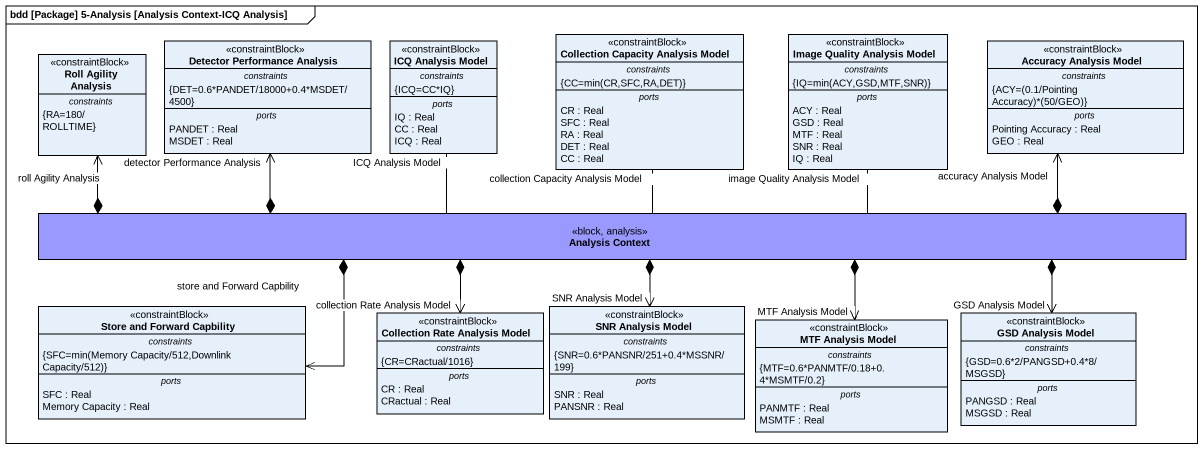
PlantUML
@startuml
mainframe bdd [Package] 5-Analysis [Analysis Context-ICQ Analysis]
hide circle
hide empty members
class "Collection Capacity Analysis Model" as Collection_Capacity <<constraintBlock>> {
  -- constraints --
  {field} {CC=min(CR,SFC,RA,DET)}
  -- ports --
  CR : Real
  SFC : Real
  RA : Real
  DET : Real
  CC : Real
}
class "Image Quality Analysis Model" as Image_Quality_Analysis_Model <<constraintBlock>> {
  -- constraints --
  {field} {IQ=min(ACY,GSD,MTF,SNR)}
  -- ports --
  ACY : Real
  GSD : Real
  MTF : Real
  SNR : Real
  IQ : Real
}
class "Roll Agility Analysis" as Roll_Agility_Analysis <<constraintBlock>> {
  -- constraints --
  {RA=180/ROLLTIME}
}
class "Detector Performance Analysis" as Detector_Performance <<constraintBlock>> {
  -- constraints --
  {DET=0.6*PANDET/18000+0.4*MSDET/4500}
  -- ports --
  PANDET : Real
  MSDET : Real
}
class "ICQ Analysis Model" as ICQ_Analysis_Model <<constraintBlock>> {
  -- constraints --
  {ICQ=CC*IQ}
  -- ports --
  IQ : Real
  CC : Real
  ICQ : Real
}
class "Accuracy Analysis Model" as Accuracy_Analysis_Model <<constraintBlock>> {
  -- constraints --
  {field} {ACY=(0.1/Pointing Accuracy)*(50/GEO)}
  -- ports --
  Pointing Accuracy : Real
  GEO : Real
}
class "Analysis Context" as Analysis_Context <<block, analysis>> #9999FF
class "Store and Forward Capbility" as Store_and_Forward_Capbility <<constraintBlock>> {
  -- constraints --
  {field} {SFC=min(Memory Capacity/512,Downlink Capacity/512)}
  -- ports --
  SFC : Real
  Memory Capacity : Real
}
class "Collection Rate Analysis Model" as Collection_Rate_Analysis <<constraintBlock>> {
  -- constraints --
  {CR=CRactual/1016}
  -- ports --
  CR : Real
  CRactual : Real
}
class "SNR Analysis Model" as SNR_Analysis_Model <<constraintBlock>> {
  -- constraints --
  {SNR=0.6*PANSNR/251+0.4*MSSNR/199}
  -- ports --
  SNR : Real
  PANSNR : Real
}
class "MTF Analysis Model" as MTF_Analysis_Model <<constraintBlock>> {
  -- constraints --
  {MTF=0.6*PANMTF/0.18+0.4*MSMTF/0.2}
  -- ports --
  PANMTF : Real
  MSMTF : Real
}
class "GSD Analysis Model" as GSD_Analysis_Model <<constraintBlock>> {
  -- constraints --
  {GSD=0.6*2/PANGSD+0.4*8/MSGSD}
  -- ports --
  PANGSD : Real
  MSGSD : Real
}
Analysis_Context -up- "collection Capacity Analysis Model" Collection_Capacity
Analysis_Context -right- "image Quality Analysis Model" Image_Quality_Analysis_Model
Analysis_Context *-left-> "roll Agility Analysis" Roll_Agility_Analysis
Analysis_Context *-left-> "detector Performance Analysis" Detector_Performance
Analysis_Context -up- "ICQ Analysis Model" ICQ_Analysis_Model
Analysis_Context *-right-> "accuracy Analysis Model" Accuracy_Analysis_Model
Analysis_Context *-left-> "store and Forward Capbility" Store_and_Forward_Capbility
Analysis_Context *--> "collection Rate Analysis Model" Collection_Rate_Analysis
Analysis_Context *--> "SNR Analysis Model" SNR_Analysis_Model
Analysis_Context *-right-> "MTF Analysis Model" MTF_Analysis_Model
Analysis_Context *-right-> "GSD Analysis Model" GSD_Analysis_Model
@enduml
